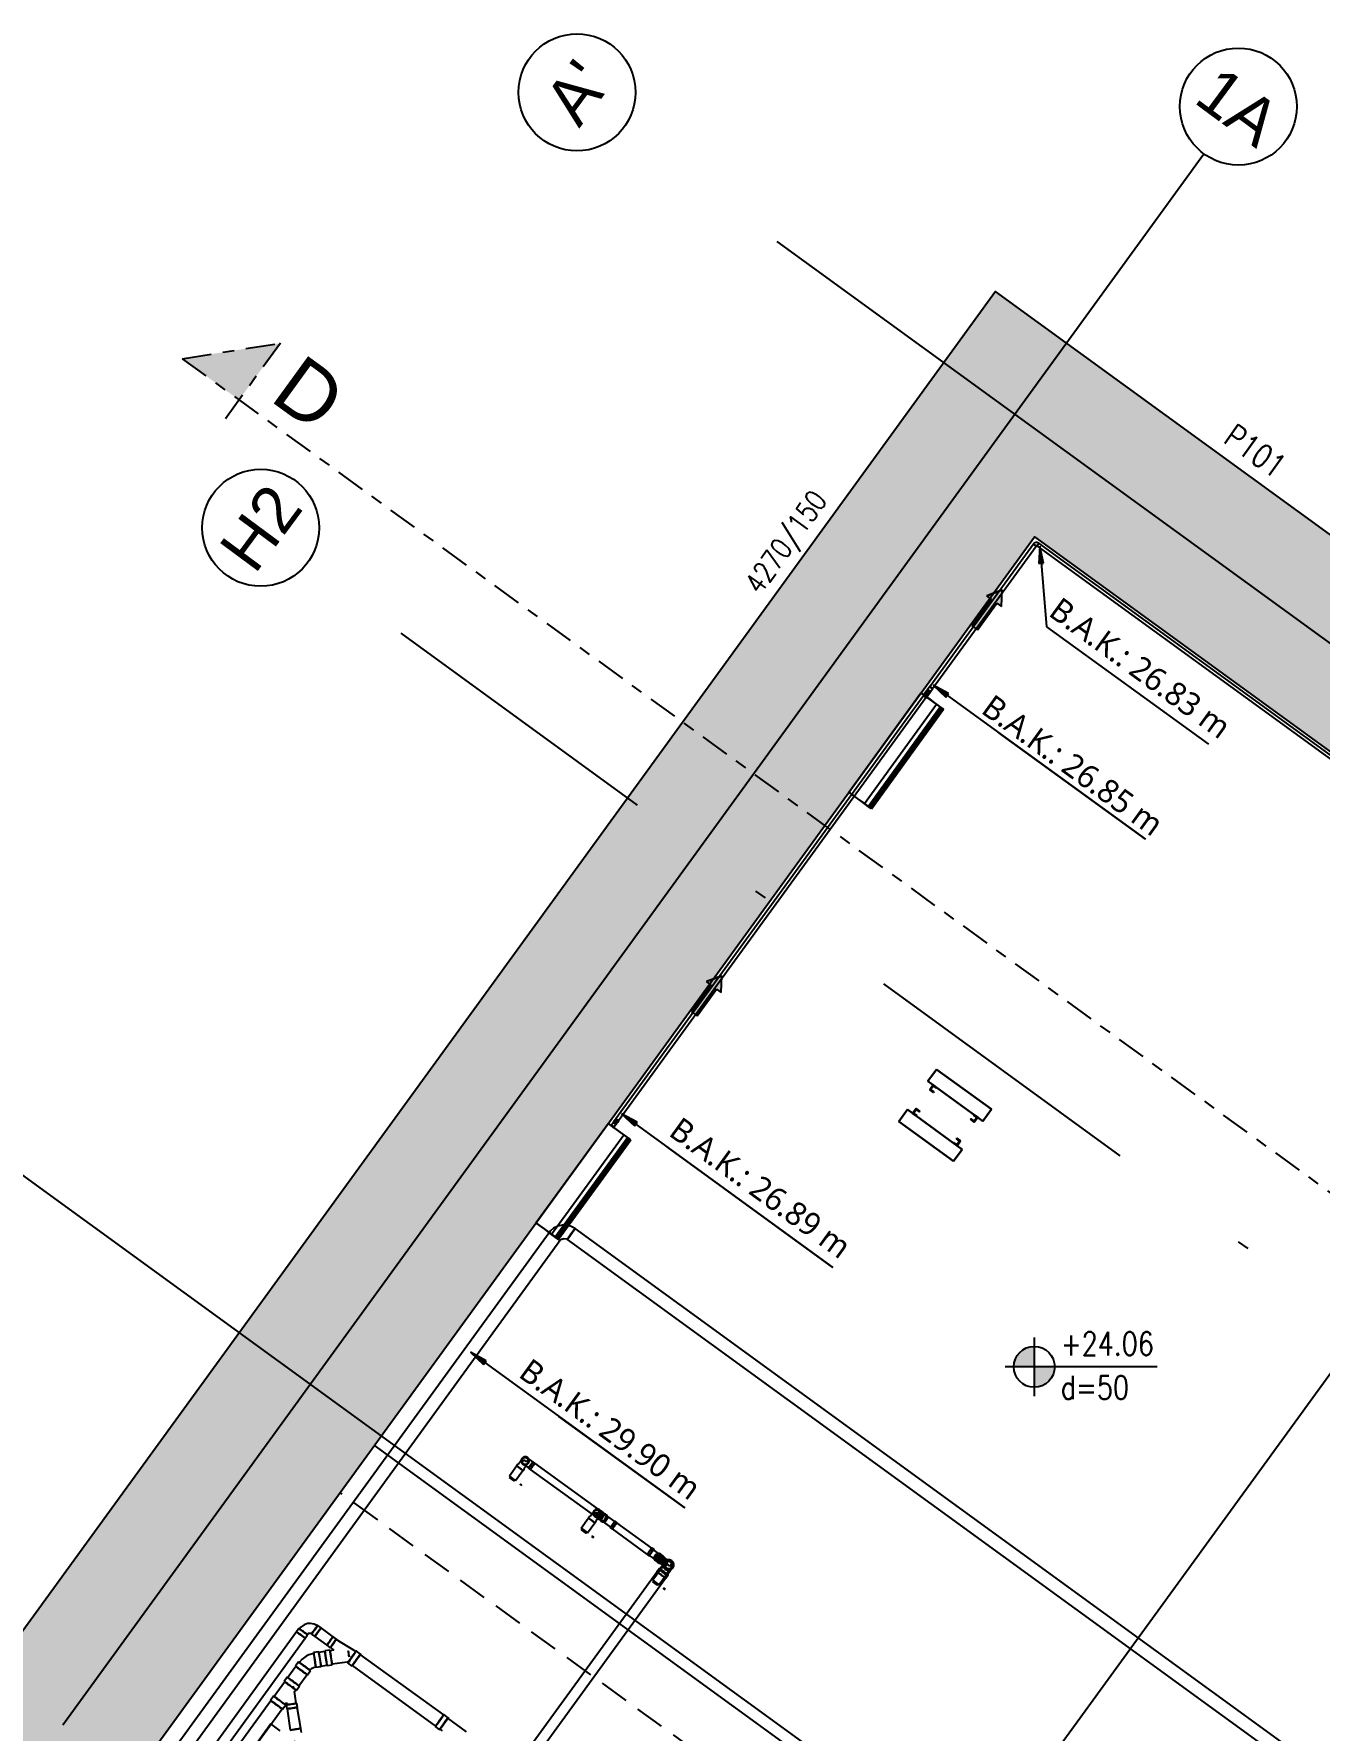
# Model space of a CAD drawing. Header units: millimetres. Extents: x 400392 to 401374, y 4543900 to 4544115.
# Drawn here: x 400707.63 to 400718.61, y 4544061.16 to 4544075.66 of the extents above; entities that cross this region are included whole.
import ezdxf
from ezdxf.enums import TextEntityAlignment as Align

# ---------------------------------------------------------------- set-up
doc = ezdxf.new("R2010")
doc.units = ezdxf.units.MM
for name, pattern in [('AKS', [3, 2.5, -0.25, 0, -0.25]), ('CENTER', [2, 1.25, -0.25, 0.25, -0.25]), ('CIZGI', [0.4, 0.25, -0.15]), ('CONTINU', [0]), ('DASHDOT2', [0.5, 0.25, -0.125, 0, -0.125]), ('HIDDEN', [0.375, 0.25, -0.125])]:
    doc.linetypes.add(name, pattern=pattern)
doc.layers.add('A-DETL-GENF', color=92, linetype='Continuous', lineweight=9)
for name, color, linetype in [('aks prota', 2, 'AKS'), ('caks prota', 4, 'Continuous'), ('kesit tarama prota', 252, 'Continuous'), ('kiriş prota', 6, 'Continuous'), ('kolon tarama prota', 252, 'Continuous'), ('lperde prota', 4, 'Continuous'), ('perde prota', 1, 'Continuous'), ('PRT-AL-TUNEL_EKSENI', 14, 'DASHDOT2'), ('PRT-MI-a_fit_drainage', 10, 'Continuous'), ('skesit prota', 7, 'Continuous'), ('st-s_level (kot)', 6, 'Continuous'), ('st-s_levelmark (kot işareti)', 4, 'Continuous'), ('taks prota', 7, 'Continuous'), ('tkesit prota', 7, 'Continuous'), ('tperde prota', 6, 'Continuous')]:
    doc.layers.add(name, color=color, linetype=linetype)
doc.styles.add('Arial', font='Arial.ttf')
doc.styles.add('OLCU', font='romanstw.shx')
doc.styles.add('Segoe UI Light_1', font='', dxfattribs={"height": 200})
doc.styles.add('TAKS', font='Arial Unicode.ttf')
doc.styles.add('tkolon', font='romanstw.shx')
doc.styles.get('Segoe UI Light_1').set_extended_font_data('Segoe UI Light')

# ---------------------------------------------------------------- blocks, each defined once
blk = doc.blocks.new('+24.06 mekanik')
at = {"layer": 'kolon tarama prota'}
for points in [[(2867, 178308), (2950, 178182), (2980, 178208)], [(2828, 177815), (2906, 177698), (2858, 177698), (2858, 177415), (2798, 177415), (2798, 177698), (2750, 177698)], [(2828, 176810), (2978, 176790), (2978, 176829)], [(2828, 173737), (2906, 173620), (2858, 173620), (2858, 173337), (2798, 173337), (2798, 173620), (2750, 173620)], [(2828, 172280), (2978, 172261), (2978, 172300)], [(2981, 169872), (3131, 169852), (3131, 169891)]]:
    blk.add_hatch(color=253, dxfattribs=at).paths.add_polyline_path(points, flags=0)
at = {"layer": 'kolon tarama prota', "color": 253}
for p, q in [((2814, 178289), (2814, 176783)), ((2841, 176783), (2841, 178289)), ((2843, 178289), (2844, 178292)), ((2844, 178292), (2847, 178293)), ((9648, 178322), (2847, 178322)), ((2847, 178295), (9648, 178295)), ((2867, 178308), (2950, 178182)), ((2980, 178208), (2867, 178308)), ((2867, 178308), (3319, 177784)), ((2950, 178182), (2980, 178208)), ((2828, 177815), (2750, 177698)), ((2750, 177698), (2828, 177815)), ((2906, 177698), (2828, 177815)), ((2906, 177698), (2828, 177815)), ((3319, 177784), (5029, 177784)), ((2750, 177698), (2798, 177698)), ((2798, 177698), (2750, 177698)), ((2798, 177698), (2798, 177415)), ((2798, 177698), (2798, 177415)), ((2858, 177415), (2858, 177698)), ((2858, 177698), (2906, 177698)), ((2858, 177698), (2858, 177415)), ((2858, 177698), (2906, 177698)), ((2798, 177415), (2858, 177415)), ((2798, 177415), (2858, 177415)), ((2812, 176783), (2812, 176688)), ((2978, 176829), (2828, 176810)), ((2828, 176810), (2978, 176790)), ((2828, 176810), (5071, 176810)), ((2843, 176688), (2843, 176783)), ((2978, 176790), (2978, 176829)), ((5071, 176810), (3524, 176810)), ((2872, 176695), (2783, 176695)), ((2783, 176695), (2783, 176695)), ((2783, 176695), (2876, 176695)), ((2783, 175645), (2783, 176695)), ((2783, 175645), (2783, 176695)), ((2808, 176700), (2808, 176695)), ((2848, 176700), (2808, 176700)), ((2808, 176700), (2848, 176700)), ((2848, 176695), (2808, 176695)), ((2808, 176695), (2848, 176695)), ((2814, 176717), (2814, 176700)), ((2828, 176717), (2814, 176717)), ((2814, 176717), (2828, 176717)), ((2828, 176700), (2814, 176700)), ((2814, 176700), (2828, 176700)), ((2814, 176688), (2814, 172217)), ((2819, 176700), (2819, 176695)), ((2819, 176700), (2819, 176695)), ((2839, 176700), (2819, 176700)), ((2819, 176700), (2839, 176700)), ((2839, 176700), (2819, 176700)), ((2819, 176700), (2839, 176700)), ((2839, 176695), (2819, 176695)), ((2819, 176695), (2839, 176695)), ((2839, 176695), (2819, 176695)), ((2819, 176695), (2839, 176695)), ((2841, 176717), (2828, 176717)), ((2828, 176717), (2841, 176717)), ((2828, 176717), (2828, 176717)), ((2828, 176717), (2828, 176717)), ((2841, 176700), (2828, 176700)), ((2828, 176700), (2841, 176700)), ((2839, 176695), (2839, 176700)), ((2839, 176695), (2839, 176700)), ((2841, 176700), (2841, 176717)), ((2841, 172217), (2841, 176688)), ((2848, 176695), (2848, 176700)), ((2948, 176695), (2872, 176695)), ((2876, 176695), (2927, 176695)), ((2927, 176695), (3003, 176695)), ((2988, 176695), (2948, 176695)), ((2948, 175645), (2948, 176695)), ((2996, 176695), (2988, 176695)), ((2988, 175645), (2988, 176695)), ((3021, 176695), (2996, 176695)), ((2996, 175645), (2996, 176695)), ((3003, 176695), (3021, 176695)), ((3003, 175645), (3003, 176695)), ((3021, 176695), (3021, 175645)), ((3022, 175645), (3022, 176695)), ((2808, 176170), (2808, 176170)), ((2876, 175645), (2783, 175645)), ((2783, 175645), (2783, 175645)), ((2783, 175645), (2872, 175645)), ((2872, 175645), (2948, 175645)), ((2927, 175645), (2876, 175645)), ((3003, 175645), (2927, 175645)), ((2948, 175645), (2988, 175645)), ((2988, 175645), (2996, 175645)), ((2996, 175645), (3021, 175645)), ((3021, 175645), (3003, 175645)), ((5363, 174170), (4783, 174170)), ((4783, 174170), (4783, 174045)), ((4783, 174045), (4783, 174170)), ((4783, 174170), (5363, 174170)), ((4783, 174170), (4783, 174170)), ((5363, 174045), (5363, 174170)), ((5363, 174170), (5363, 174045)), ((5363, 174170), (5363, 174170)), ((4783, 174045), (5363, 174045)), ((5363, 174045), (4783, 174045)), ((4783, 174045), (4783, 174045)), ((4878, 174045), (4838, 174045)), ((4838, 174045), (4838, 173995)), ((4838, 173995), (4838, 174045)), ((4838, 174045), (4878, 174045)), ((4838, 174045), (4838, 174045)), ((4843, 174000), (4843, 174040)), ((4843, 174040), (4878, 174040)), ((4878, 174040), (4843, 174040)), ((4843, 174040), (4843, 174000)), ((4843, 174040), (4843, 174040)), ((4878, 174000), (4843, 174000)), ((4843, 174000), (4878, 174000)), ((4843, 174000), (4843, 174000)), ((4878, 174040), (4878, 174045)), ((4878, 174045), (4878, 174040)), ((4878, 174045), (4878, 174045)), ((4878, 174040), (4878, 174040)), ((4878, 173995), (4878, 174000)), ((4878, 174000), (4878, 173995)), ((4878, 174000), (4878, 174000)), ((5308, 174045), (5268, 174045)), ((5268, 174045), (5268, 174040)), ((5268, 174040), (5268, 174045)), ((5268, 174045), (5308, 174045)), ((5268, 174045), (5268, 174045)), ((5268, 174040), (5303, 174040)), ((5303, 174040), (5268, 174040)), ((5268, 174040), (5268, 174040)), ((5303, 174000), (5268, 174000)), ((5268, 174000), (5268, 173995)), ((5268, 173995), (5268, 174000)), ((5268, 174000), (5303, 174000)), ((5268, 174000), (5268, 174000)), ((5303, 174040), (5303, 174000)), ((5303, 174000), (5303, 174040)), ((5303, 174040), (5303, 174040)), ((5303, 174000), (5303, 174000)), ((5308, 173995), (5308, 174045)), ((5308, 174045), (5308, 173995)), ((5308, 174045), (5308, 174045)), ((5363, 174045), (5363, 174045)), ((4838, 173995), (4878, 173995)), ((4878, 173995), (4838, 173995)), ((4838, 173995), (4838, 173995)), ((4878, 173995), (4878, 173995)), ((5268, 173995), (5308, 173995)), ((5308, 173995), (5268, 173995)), ((5268, 173995), (5268, 173995)), ((5308, 173995), (5308, 173995)), ((2828, 173737), (2750, 173620)), ((2750, 173620), (2828, 173737)), ((2906, 173620), (2828, 173737)), ((2906, 173620), (2828, 173737)), ((5363, 173745), (4783, 173745)), ((4783, 173745), (4783, 173620)), ((4783, 173620), (4783, 173745)), ((4783, 173745), (5363, 173745)), ((4783, 173745), (4783, 173745)), ((4838, 173795), (4838, 173745)), ((4878, 173795), (4838, 173795)), ((4838, 173795), (4878, 173795)), ((4838, 173745), (4838, 173795)), ((4838, 173795), (4838, 173795)), ((4838, 173745), (4878, 173745)), ((4878, 173745), (4838, 173745)), ((4838, 173745), (4838, 173745)), ((4843, 173750), (4843, 173790)), ((4843, 173790), (4878, 173790)), ((4878, 173790), (4843, 173790)), ((4843, 173790), (4843, 173750)), ((4843, 173790), (4843, 173790)), ((4878, 173750), (4843, 173750)), ((4843, 173750), (4878, 173750)), ((4843, 173750), (4843, 173750)), ((4878, 173790), (4878, 173795)), ((4878, 173795), (4878, 173790)), ((4878, 173795), (4878, 173795)), ((4878, 173790), (4878, 173790)), ((4878, 173745), (4878, 173750)), ((4878, 173750), (4878, 173745)), ((4878, 173750), (4878, 173750)), ((4878, 173745), (4878, 173745)), ((5308, 173795), (5268, 173795)), ((5268, 173795), (5268, 173790)), ((5268, 173790), (5268, 173795)), ((5268, 173795), (5308, 173795)), ((5268, 173795), (5268, 173795)), ((5268, 173790), (5303, 173790)), ((5303, 173790), (5268, 173790)), ((5268, 173790), (5268, 173790)), ((5303, 173750), (5268, 173750)), ((5268, 173750), (5268, 173745)), ((5268, 173745), (5268, 173750)), ((5268, 173750), (5303, 173750)), ((5268, 173750), (5268, 173750)), ((5268, 173745), (5308, 173745)), ((5308, 173745), (5268, 173745)), ((5268, 173745), (5268, 173745)), ((5303, 173790), (5303, 173750)), ((5303, 173750), (5303, 173790)), ((5303, 173790), (5303, 173790)), ((5303, 173750), (5303, 173750)), ((5308, 173745), (5308, 173795)), ((5308, 173795), (5308, 173745)), ((5308, 173795), (5308, 173795)), ((5308, 173745), (5308, 173745)), ((5363, 173620), (5363, 173745)), ((5363, 173745), (5363, 173620)), ((5363, 173745), (5363, 173745)), ((2750, 173620), (2798, 173620)), ((2798, 173620), (2750, 173620)), ((2798, 173620), (2798, 173337)), ((2798, 173620), (2798, 173337)), ((2858, 173337), (2858, 173620)), ((2858, 173620), (2906, 173620)), ((2858, 173620), (2858, 173337)), ((2858, 173620), (2906, 173620)), ((4783, 173620), (5363, 173620)), ((5363, 173620), (4783, 173620)), ((4783, 173620), (4783, 173620)), ((5363, 173620), (5363, 173620)), ((2798, 173337), (2858, 173337)), ((2798, 173337), (2858, 173337)), ((2978, 172300), (2828, 172280)), ((2828, 172280), (2978, 172261)), ((2828, 172280), (5061, 172280)), ((2978, 172261), (2978, 172300)), ((5061, 172280), (3314, 172280)), ((2872, 172145), (2783, 172145)), ((2783, 172145), (2783, 172145)), ((2783, 172145), (2876, 172145)), ((2783, 171095), (2783, 172145)), ((2783, 171095), (2783, 172145)), ((2808, 172150), (2808, 172145)), ((2848, 172150), (2808, 172150)), ((2808, 172150), (2848, 172150)), ((2848, 172145), (2808, 172145)), ((2808, 172145), (2848, 172145)), ((2814, 172179), (2814, 172150)), ((2819, 172150), (2819, 172145)), ((2819, 172150), (2819, 172145)), ((2839, 172150), (2819, 172150)), ((2819, 172150), (2839, 172150)), ((2839, 172150), (2819, 172150)), ((2819, 172150), (2839, 172150)), ((2839, 172145), (2819, 172145)), ((2819, 172145), (2839, 172145)), ((2839, 172145), (2819, 172145)), ((2819, 172145), (2839, 172145)), ((2839, 172145), (2839, 172150)), ((2839, 172145), (2839, 172150)), ((2841, 172150), (2841, 172179)), ((2848, 172145), (2848, 172150)), ((2948, 172145), (2872, 172145)), ((2876, 172145), (2927, 172145)), ((2927, 172145), (3003, 172145)), ((2988, 172145), (2948, 172145)), ((2948, 171095), (2948, 172145)), ((2996, 172145), (2988, 172145)), ((2988, 171095), (2988, 172145)), ((3021, 172145), (2996, 172145)), ((2996, 171095), (2996, 172145)), ((3003, 172145), (3021, 172145)), ((3003, 171095), (3003, 172145)), ((3021, 172145), (3021, 171095)), ((3022, 171095), (3022, 172145)), ((2808, 171620), (2808, 171620)), ((20431, 171252), (3083, 171252)), ((3083, 171252), (3083, 171137)), ((3083, 171137), (3083, 171252)), ((3083, 171137), (20431, 171137)), ((2876, 171095), (2783, 171095)), ((2783, 171095), (2783, 171095)), ((2783, 171095), (2872, 171095)), ((2872, 171095), (2948, 171095)), ((2927, 171095), (2876, 171095)), ((2924, 171093), (2925, 165604)), ((2924, 171093), (2981, 171093)), ((2981, 171093), (2924, 171093)), ((2924, 171093), (3038, 171093)), ((3038, 171093), (2924, 171093)), ((3003, 171095), (2927, 171095)), ((2948, 171095), (2988, 171095)), ((2981, 171093), (3038, 171093)), ((3038, 171093), (2981, 171093)), ((2988, 171095), (2996, 171095)), ((2996, 171095), (3021, 171095)), ((3021, 171095), (3003, 171095)), ((3040, 165604), (3038, 171093)), ((3131, 169891), (2981, 169872)), ((2981, 169872), (3131, 169852)), ((2981, 169872), (5244, 169872)), ((3131, 169852), (3131, 169891)), ((5244, 169872), (3914, 169872)), ((3983, 169429), (3964, 169429)), ((3964, 169361), (3983, 169361)), ((4688, 169428), (3983, 169428)), ((3983, 169362), (4688, 169362)), ((4707, 169429), (4688, 169429)), ((4688, 169361), (4707, 169361)), ((4702, 169429), (4689, 169429)), ((4689, 169361), (4702, 169361)), ((4727, 169428), (4702, 169428)), ((4702, 169362), (4727, 169362)), ((4830, 169425), (4707, 169425)), ((4707, 169365), (4830, 169365)), ((4740, 169429), (4727, 169429)), ((4727, 169361), (4740, 169361)), ((4805, 169425), (4740, 169425)), ((4740, 169365), (4805, 169365)), ((4849, 169429), (4830, 169429)), ((4830, 169361), (4849, 169361)), ((5219, 169428), (4849, 169428)), ((4849, 169362), (5219, 169362)), ((5238, 169429), (5219, 169429)), ((5219, 169361), (5238, 169361)), ((5316, 169429), (5303, 169429)), ((5303, 169361), (5316, 169361)), ((5329, 169428), (5316, 169428)), ((5316, 169362), (5329, 169362)), ((5343, 169429), (5329, 169429)), ((5329, 169361), (5343, 169361)), ((5398, 169425), (5343, 169425)), ((5343, 169365), (5398, 169365)), ((5401, 169382), (5401, 169408)), ((3870, 169336), (3870, 169317)), ((3872, 169317), (3872, 169210)), ((3905, 169317), (3872, 169317)), ((3872, 169317), (3905, 169317)), ((3905, 169336), (3905, 169336)), ((3905, 169336), (3905, 169336)), ((3905, 169336), (3905, 169336)), ((3905, 169336), (3905, 169336)), ((3938, 169317), (3905, 169317)), ((3905, 169317), (3938, 169317)), ((3905, 169317), (3905, 169317)), ((3905, 169317), (3905, 169317)), ((3938, 169210), (3938, 169317)), ((3939, 169317), (3939, 169336)), ((4630, 169336), (4630, 169317)), ((4632, 169317), (4632, 169210)), ((4665, 169317), (4632, 169317)), ((4632, 169317), (4665, 169317)), ((4665, 169336), (4665, 169336)), ((4665, 169336), (4665, 169336)), ((4665, 169336), (4665, 169336)), ((4665, 169336), (4665, 169336)), ((4698, 169317), (4665, 169317)), ((4665, 169317), (4698, 169317)), ((4665, 169317), (4665, 169317)), ((4665, 169317), (4665, 169317)), ((4698, 169210), (4698, 169317)), ((4699, 169317), (4699, 169336)), ((5374, 169325), (5374, 169290)), ((5375, 169290), (5375, 167489)), ((5385, 169336), (5385, 169317)), ((5387, 169317), (5387, 169210)), ((5420, 169317), (5387, 169317)), ((5387, 169317), (5420, 169317)), ((5420, 169336), (5420, 169336)), ((5420, 169336), (5420, 169336)), ((5420, 169336), (5420, 169336)), ((5420, 169336), (5420, 169336)), ((5453, 169317), (5420, 169317)), ((5420, 169317), (5453, 169317)), ((5420, 169317), (5420, 169317)), ((5420, 169317), (5420, 169317)), ((5453, 169210), (5453, 169317)), ((5454, 169317), (5454, 169336)), ((5465, 167489), (5465, 169290)), ((5466, 169290), (5466, 169325)), ((3905, 169210), (3872, 169210)), ((3872, 169210), (3905, 169210)), ((3880, 169210), (3880, 169201)), ((3880, 169210), (3930, 169210)), ((3930, 169210), (3880, 169210)), ((3880, 169201), (3930, 169201)), ((3930, 169201), (3880, 169201)), ((3938, 169210), (3905, 169210)), ((3905, 169210), (3938, 169210)), ((3930, 169201), (3930, 169210)), ((3987, 169210), (3987, 169207)), ((3987, 169210), (4002, 169210)), ((4002, 169210), (3987, 169210)), ((3987, 169207), (4002, 169207)), ((4002, 169207), (3987, 169207)), ((4002, 169207), (4002, 169210)), ((4665, 169210), (4632, 169210)), ((4632, 169210), (4665, 169210)), ((4640, 169210), (4640, 169201)), ((4640, 169210), (4690, 169210)), ((4690, 169210), (4640, 169210)), ((4640, 169201), (4690, 169201)), ((4690, 169201), (4640, 169201)), ((4698, 169210), (4665, 169210)), ((4665, 169210), (4698, 169210)), ((4690, 169201), (4690, 169210)), ((4747, 169210), (4747, 169207)), ((4747, 169210), (4762, 169210)), ((4762, 169210), (4747, 169210)), ((4747, 169207), (4762, 169207)), ((4762, 169207), (4747, 169207)), ((4762, 169207), (4762, 169210)), ((5420, 169210), (5387, 169210)), ((5387, 169210), (5420, 169210)), ((5395, 169210), (5395, 169201)), ((5395, 169210), (5445, 169210)), ((5445, 169210), (5395, 169210)), ((5395, 169201), (5445, 169201)), ((5445, 169201), (5395, 169201)), ((5453, 169210), (5420, 169210)), ((5420, 169210), (5453, 169210)), ((5445, 169201), (5445, 169210)), ((5502, 169210), (5502, 169207)), ((5502, 169210), (5517, 169210)), ((5517, 169210), (5502, 169210)), ((5502, 169207), (5517, 169207)), ((5517, 169207), (5502, 169207)), ((5517, 169207), (5517, 169210)), ((3332, 167214), (3297, 167214)), ((3460, 167214), (3332, 167214)), ((3495, 167214), (3460, 167214)), ((3692, 167226), (3495, 167210)), ((3737, 167232), (3692, 167232)), ((4618, 167228), (3737, 167228)), ((4663, 167232), (4618, 167232)), ((4860, 167226), (4663, 167226)), ((3182, 167099), (3182, 167064)), ((3183, 167064), (3185, 165572)), ((3275, 165573), (3273, 167064)), ((3274, 167064), (3274, 167099)), ((3297, 167123), (3332, 167123)), ((3332, 167124), (3460, 167124)), ((3477, 167071), (3440, 167034)), ((3460, 167123), (3495, 167123)), ((3505, 167105), (3473, 167074)), ((3495, 167128), (3533, 167125)), ((3533, 167125), (3509, 167101)), ((3590, 167020), (3683, 167112)), ((3683, 167112), (3692, 167112)), ((3692, 167135), (3692, 167135)), ((3692, 167122), (3699, 167128)), ((3692, 167105), (3737, 167105)), ((3737, 167110), (4618, 167110)), ((4618, 167105), (4663, 167105)), ((4663, 167112), (4688, 167112)), ((3437, 167037), (3405, 167006)), ((3495, 166916), (3527, 166947)), ((3523, 166950), (3560, 166987)), ((3563, 166984), (3595, 167015)), ((3347, 166866), (3347, 166821)), ((3352, 166821), (3352, 166703)), ((3470, 166703), (3470, 166821)), ((3475, 166821), (3475, 166866)), ((3347, 166703), (3347, 166659)), ((3354, 166659), (3354, 166504)), ((3431, 166659), (3431, 166658)), ((3449, 166659), (3440, 166668)), ((3468, 166640), (3468, 166659)), ((3540, 166568), (3468, 166640)), ((3475, 166659), (3475, 166703)), ((3347, 166504), (3347, 166459)), ((3352, 166459), (3352, 165842)), ((3468, 166504), (3468, 166524)), ((3468, 166524), (3482, 166510)), ((3470, 165842), (3470, 166459)), ((3475, 166459), (3475, 166504)), ((3478, 166507), (3503, 166482)), ((3504, 166483), (3535, 166514)), ((3535, 166514), (3504, 166483)), ((3504, 166483), (3633, 166353)), ((3535, 166514), (3567, 166546)), ((3567, 166546), (3535, 166514)), ((3568, 166547), (3543, 166571)), ((3697, 166417), (3567, 166546)), ((3697, 166417), (3633, 166352)), ((3633, 166352), (3697, 166417)), ((3633, 166353), (3665, 166385)), ((3665, 166385), (3633, 166353)), ((3665, 166385), (3697, 166417)), ((3697, 166417), (3665, 166385)), ((3722, 166392), (3697, 166417))]:
    blk.add_line(p, q, dxfattribs=at)
at = {"layer": 'kolon tarama prota', "color": 253, "flags": 128}
for points in [[(2822, 178314), (2814, 178298), (2812, 178289)], [(2847, 178324), (2829, 178319), (2822, 178314)], [(2812, 176736), (2817, 176747), (2828, 176751)], [(2812, 176717), (2812, 176729), (2812, 176736), (2812, 176736)], [(2828, 176721), (2817, 176725), (2812, 176736)], [(2828, 176751), (2838, 176746), (2843, 176736)], [(2843, 176736), (2838, 176725), (2828, 176721)], [(2843, 176736), (2843, 176731), (2843, 176720), (2843, 176717)], [(2812, 172217), (2812, 172205), (2812, 172199), (2812, 172198)], [(2812, 172198), (2817, 172209), (2828, 172214)], [(2812, 172179), (2812, 172192), (2812, 172198), (2812, 172198)], [(2828, 172183), (2817, 172188), (2812, 172198)], [(2828, 172214), (2838, 172209), (2843, 172198)], [(2843, 172198), (2838, 172187), (2828, 172183)], [(2843, 172198), (2843, 172203), (2843, 172214), (2843, 172217)], [(2843, 172198), (2843, 172194), (2843, 172182), (2843, 172179)], [(3083, 171252), (3044, 171247), (3008, 171233), (2976, 171211), (2951, 171181), (2933, 171147), (2925, 171109), (2924, 171093)], [(3038, 171093), (3043, 171113), (3056, 171128), (3075, 171137), (3083, 171137)], [(3875, 169395), (3879, 169411), (3892, 169422), (3905, 169425)], [(3875, 169395), (3875, 169390), (3875, 169377), (3875, 169357), (3875, 169336)], [(3905, 169365), (3889, 169369), (3878, 169382), (3875, 169395)], [(3905, 169425), (3909, 169425), (3923, 169425), (3943, 169425), (3964, 169425)], [(3905, 169425), (3921, 169420), (3932, 169408), (3935, 169395)], [(3935, 169395), (3930, 169379), (3918, 169368), (3905, 169365)], [(3964, 169365), (3940, 169365), (3921, 169365), (3909, 169365), (3905, 169365)], [(3935, 169336), (3935, 169359), (3935, 169379), (3935, 169391), (3935, 169395)], [(4635, 169395), (4639, 169411), (4652, 169422), (4665, 169425)], [(4635, 169395), (4635, 169390), (4635, 169377), (4635, 169357), (4635, 169336)], [(4665, 169365), (4649, 169369), (4638, 169382), (4635, 169395)], [(4665, 169425), (4669, 169425), (4683, 169425), (4689, 169425)], [(4665, 169425), (4681, 169420), (4692, 169408), (4695, 169395)], [(4695, 169395), (4690, 169379), (4678, 169368), (4665, 169365)], [(4689, 169365), (4673, 169365), (4665, 169365), (4665, 169365)], [(4695, 169336), (4695, 169359), (4695, 169379), (4695, 169391), (4695, 169395)], [(5303, 169425), (5279, 169425), (5250, 169425), (5238, 169425)], [(5238, 169365), (5267, 169365), (5293, 169365), (5303, 169365)], [(5379, 169395), (5383, 169414), (5396, 169429), (5415, 169436), (5420, 169436)], [(5379, 169325), (5379, 169350), (5379, 169372), (5379, 169388), (5379, 169395), (5379, 169395)], [(5420, 169354), (5401, 169359), (5386, 169372), (5379, 169390), (5379, 169395)], [(5390, 169395), (5390, 169390), (5390, 169377), (5390, 169357), (5390, 169336)], [(5420, 169436), (5439, 169431), (5453, 169418), (5460, 169400), (5461, 169395)], [(5461, 169395), (5456, 169376), (5443, 169361), (5425, 169354), (5420, 169354)], [(5450, 169336), (5450, 169359), (5450, 169379), (5450, 169391), (5450, 169395)], [(5461, 169395), (5461, 169390), (5461, 169377), (5461, 169356), (5461, 169331), (5461, 169325)], [(3297, 167210), (3265, 167205), (3236, 167191), (3218, 167176)], [(3218, 167176), (3199, 167150), (3189, 167119), (3187, 167099)], [(3269, 167099), (3273, 167115), (3277, 167119)], [(3277, 167119), (3291, 167127), (3297, 167128)], [(3371, 166944), (3358, 166904), (3354, 166866)], [(3410, 167001), (3383, 166968), (3371, 166944)], [(3468, 166866), (3473, 166892), (3475, 166897)], [(3475, 166897), (3490, 166920), (3491, 166920)]]:
    blk.add_lwpolyline(points, dxfattribs=at)
at = {"layer": 'kolon tarama prota', "color": 253}
for centre, radius, start, end in [((2828, 176736), 15.5, 90, 270), ((2828, 176736), 15.2, 90, 270), ((2828, 176736), 13.3, 0, 180), ((2828, 176736), 13.3, 180, 0), ((2828, 176729), 6.67, 90, 270), ((2828, 176736), 15.5, 270, 90), ((2828, 176736), 15.2, 270, 90), ((2828, 176742), 6.67, 270, 90), ((2828, 172198), 15.2, 90, 270), ((2828, 172198), 15.2, 90, 270), ((2828, 172198), 13.3, 0, 180), ((2828, 172198), 13.3, 180, 0), ((2828, 172192), 6.67, 90, 270), ((2828, 172198), 15.2, 270, 90), ((2828, 172198), 15.2, 270, 90), ((2828, 172205), 6.67, 270, 90), ((3905, 169395), 34.3, 90, 270), ((3905, 169395), 34.3, 90, 270), ((3905, 169395), 34.3, 0, 180), ((3905, 169395), 34.3, 0, 180), ((3905, 169395), 34.3, 180, 0), ((3905, 169395), 34.3, 180, 0), ((3905, 169395), 33, 0, 180), ((3905, 169395), 33, 180, 0), ((3905, 169395), 30.2, 90, 270), ((3905, 169395), 30.2, 0, 180), ((3905, 169395), 30.2, 180, 0), ((3905, 169378), 16.5, 90, 270), ((3905, 169395), 34.3, 270, 90), ((3905, 169395), 34.3, 270, 90), ((3905, 169411), 16.5, 270, 90), ((3905, 169395), 30.2, 270, 90), ((4665, 169395), 34.3, 90, 270), ((4665, 169395), 34.3, 90, 270), ((4665, 169395), 34.3, 0, 180), ((4665, 169395), 34.3, 0, 180), ((4665, 169395), 34.3, 180, 0), ((4665, 169395), 34.3, 180, 0), ((4665, 169395), 33, 0, 180), ((4665, 169395), 33, 180, 0), ((4665, 169395), 30.2, 90, 270), ((4665, 169395), 30.2, 0, 180), ((4665, 169395), 30.2, 180, 0), ((4665, 169378), 16.5, 90, 270), ((4665, 169395), 34.3, 270, 90), ((4665, 169395), 34.3, 270, 90), ((4665, 169411), 16.5, 270, 90), ((4665, 169395), 30.2, 270, 90), ((5420, 169395), 45.8, 0, 180), ((5420, 169395), 45.8, 0, 180), ((5420, 169395), 45.8, 90, 270), ((5420, 169395), 45.8, 90, 270), ((5420, 169395), 45.8, 180, 0), ((5420, 169395), 45.8, 180, 0), ((5420, 169395), 45, 0, 180), ((5420, 169395), 45, 180, 0), ((5420, 169395), 41, 90, 270), ((5420, 169395), 34.3, 0, 180), ((5420, 169395), 34.3, 0, 180), ((5420, 169395), 34.3, 90, 270), ((5420, 169395), 34.3, 90, 270), ((5420, 169395), 34.3, 180, 0), ((5420, 169395), 34.3, 180, 0), ((5420, 169395), 33, 0, 180), ((5420, 169395), 33, 180, 0), ((5420, 169395), 30.2, 90, 270), ((5420, 169372), 22.5, 90, 270), ((5420, 169378), 16.5, 90, 270), ((5420, 169395), 45.8, 270, 90), ((5420, 169395), 45.8, 270, 90), ((5420, 169417), 22.5, 270, 90), ((5420, 169395), 41, 270, 90), ((5420, 169395), 34.3, 270, 90), ((5420, 169395), 34.3, 270, 90), ((5420, 169411), 16.5, 270, 90), ((5420, 169395), 30.2, 270, 90)]:
    blk.add_arc(centre, radius, start, end, dxfattribs=at)
for centre, major_axis, ratio, start_param, end_param in [((2828, 178289), (15.2, 0), 0.00997, 6.273186, 9.414779), ((2828, 178289), (-15.2, 0), 0.00997, 6.273186, 9.414779), ((2828, 178289), (-13.3, 0), 0.01, 4.712389, 6.283185), ((2828, 178289), (13.3, 0), 0.01, 3.141593, 4.712389), ((2828, 178289), (13.3, 0), 0.01, 0, 1.570796), ((2828, 178289), (13.3, 0), 0.01, 4.712389, 6.283185), ((2847, 178308), (0, 15.2), 0.01, 0.009969, 3.151562), ((2847, 178308), (0, 13.3), 0.01, 0, 1.570796), ((2847, 178308), (0, 13.3), 0.01, 1.570796, 3.141593), ((2847, 178308), (0, 15.2), 0.01, 3.151562, 6.293155), ((2847, 178308), (0, 13.3), 0.01, 4.712389, 6.283185), ((2847, 178308), (0, 13.3), 0.01, 3.141593, 4.712389), ((2828, 176783), (-15.5, 0), 0.01, 4.712389, 7.853982), ((2828, 176783), (13.3, 0), 0.01, 1.570796, 3.141593), ((2828, 176783), (13.3, 0), 0.01, 3.141593, 4.712389), ((2828, 176783), (15.5, 0), 0.01, 4.712389, 7.853982), ((2828, 176783), (-13.3, 0), 0.01, 3.141593, 4.712389), ((2828, 176783), (-13.3, 0), 0.01, 1.570796, 3.141593), ((2828, 176688), (-15.5, 0), 0.01, 4.712389, 7.853982), ((2828, 176688), (-13.3, 0), 0.01, 4.712389, 6.283185), ((2828, 176688), (13.3, 0), 0.01, 3.141593, 4.712389), ((2828, 176688), (-15.5, 0), 0.01, 1.570796, 4.712389), ((2828, 176688), (-13.3, 0), 0.01, 3.141593, 4.712389), ((2828, 176688), (13.3, 0), 0.01, 4.712389, 6.283185), ((2828, 172217), (15.2, 0), 0.01, 1.570796, 4.712389), ((2828, 172179), (15.2, 0), 0.01, 1.570796, 4.712389), ((2828, 172217), (-13.3, 0), 0.01, 4.712389, 6.283185), ((2828, 172217), (13.3, 0), 0.01, 3.141593, 4.712389), ((2828, 172179), (13.3, 0), 0.01, 1.570796, 3.141593), ((2828, 172179), (13.3, 0), 0.01, 3.141593, 4.712389), ((2828, 172150), (13.3, 0), 0.01, 1.570796, 3.141593), ((2828, 172150), (-13.3, 0), 0.01, 0, 1.570796), ((2828, 172217), (-13.3, 0), 0.01, 3.141593, 4.712389), ((2828, 172217), (13.3, 0), 0.01, 4.712389, 6.283185), ((2828, 172217), (-15.2, 0), 0.01, 1.570796, 4.712389), ((2828, 172179), (13.3, 0), 0.01, 0, 1.570796), ((2828, 172179), (-15.2, 0), 0.01, 1.570796, 4.712389), ((2828, 172179), (13.3, 0), 0.01, 4.712389, 6.283185), ((2828, 172150), (13.3, 0), 0.01, 0, 1.570796), ((2828, 172150), (-13.3, 0), 0.01, 1.570796, 3.141593), ((3083, 171195), (0, 57.2), 0.000001, 5.497787, 10.995574), ((3083, 171195), (0, 57.2), 0.000001, 4.712389, 8.63938), ((3083, 171195), (0, 57.2), 0.000001, 4.712389, 5.497787), ((3083, 171195), (0, 57.2), 0.000001, 2.356194, 4.712389), ((3964, 169395), (0, 34.3), 0.01, 4.712389, 7.853982), ((3964, 169395), (0, 30.2), 0.01, 4.712389, 7.853982), ((3964, 169395), (0, 30.2), 0.01, 1.570796, 4.712389), ((3964, 169395), (0, 34.3), 0.01, 1.570796, 4.712389), ((3983, 169395), (0, 34.3), 0.01, 4.712389, 7.853982), ((3983, 169395), (0, 33), 0.01, 0, 1.570796), ((3983, 169395), (0, 33), 0.01, 1.570796, 3.141593), ((3983, 169395), (0, 34.3), 0.01, 1.570796, 4.712389), ((3983, 169395), (0, 33), 0.01, 4.712389, 6.283185), ((3983, 169395), (0, 33), 0.01, 3.141593, 4.712389), ((4689, 169395), (0, 34.3), 0.695903, 4.712389, 7.853982), ((4689, 169395), (0, 34.3), 0.695903, 1.570796, 4.712389), ((4689, 169395), (0, 30.2), 0.695903, 4.712389, 7.853982), ((4689, 169395), (0, 30.2), 0.695903, 1.570796, 4.712389), ((4702, 169395), (0, 34.3), 0.695903, 4.712389, 7.853982), ((4702, 169395), (0, 33), 0.695903, 0, 1.570796), ((4702, 169395), (0, 33), 0.695903, 1.570796, 3.141593), ((4702, 169395), (0, 34.3), 0.695903, 1.570796, 4.712389), ((4688, 169395), (0, 34.3), 0.01, 4.712389, 7.853982), ((4688, 169395), (0, 33), 0.01, 0, 1.570796), ((4688, 169395), (0, 34.3), 0.01, 1.570796, 4.712389), ((4688, 169395), (0, 33), 0.01, 1.570796, 3.141593), ((4688, 169395), (0, 33), 0.01, 4.712389, 6.283185), ((4688, 169395), (0, 33), 0.01, 3.141593, 4.712389), ((4727, 169395), (0, 34.3), 0.714142, 4.712389, 7.853982), ((4702, 169395), (0, 33), 0.695903, 4.712389, 6.283185), ((4702, 169395), (0, 33), 0.695903, 3.141593, 4.712389), ((4727, 169395), (0, 34.3), 0.714142, 1.570796, 4.712389), ((4727, 169395), (0, 33), 0.695903, 0, 1.570796), ((4727, 169395), (0, 33), 0.695903, 1.570796, 3.141593), ((4707, 169395), (0, 34.3), 0.01, 4.712389, 7.853982), ((4707, 169395), (0, 30.2), 0.01, 4.712389, 7.853982), ((4707, 169395), (0, 34.3), 0.01, 1.570796, 4.712389), ((4707, 169395), (0, 30.2), 0.01, 1.570796, 4.712389), ((4740, 169395), (0, 34.3), 0.714142, 4.712389, 7.853982), ((4740, 169395), (0, 34.3), 0.714142, 1.570796, 4.712389), ((4740, 169395), (0, 30.2), 0.714142, 4.712389, 7.853982), ((4740, 169395), (0, 30.2), 0.714142, 1.570796, 4.712389), ((4727, 169395), (0, 33), 0.695903, 4.712389, 6.283185), ((4727, 169395), (0, 33), 0.695903, 3.141593, 4.712389), ((4830, 169395), (0, 34.3), 0.01, 4.712389, 7.853982), ((4830, 169395), (0, 30.2), 0.01, 4.712389, 7.853982), ((4830, 169395), (0, 34.3), 0.01, 1.570796, 4.712389), ((4830, 169395), (0, 30.2), 0.01, 1.570796, 4.712389), ((4849, 169395), (0, 34.3), 0.01, 4.712389, 7.853982), ((4849, 169395), (0, 33), 0.01, 4.712389, 6.283185), ((4849, 169395), (0, 33), 0.01, 0, 1.570796), ((4849, 169395), (0, 33), 0.01, 3.141593, 4.712389), ((4849, 169395), (0, 33), 0.01, 1.570796, 3.141593), ((4849, 169395), (0, 34.3), 0.01, 1.570796, 4.712389), ((5219, 169395), (0, 34.3), 0.01, 4.712389, 7.853982), ((5219, 169395), (0, 33), 0.01, 0, 1.570796), ((5219, 169395), (0, 33), 0.01, 1.570796, 3.141593), ((5219, 169395), (0, 34.3), 0.01, 1.570796, 4.712389), ((5219, 169395), (0, 33), 0.01, 4.712389, 6.283185), ((5219, 169395), (0, 33), 0.01, 3.141593, 4.712389), ((5238, 169395), (0, 34.3), 0.01, 4.712389, 7.853982), ((5238, 169395), (0, 30.2), 0.01, 4.712389, 7.853982), ((5238, 169395), (0, 34.3), 0.01, 1.570796, 4.712389), ((5238, 169395), (0, 30.2), 0.01, 1.570796, 4.712389), ((5303, 169395), (0, 34.3), 0.707107, 4.712389, 7.853982), ((5303, 169395), (0, 34.3), 0.707107, 1.570796, 4.712389), ((5303, 169395), (0, 30.2), 0.707107, 4.712389, 7.853982), ((5303, 169395), (0, 30.2), 0.707107, 1.570796, 4.712389), ((5316, 169395), (0, 34.3), 0.707107, 4.712389, 7.853982), ((5316, 169395), (0, 34.3), 0.707107, 1.570796, 4.712389), ((5316, 169395), (0, 33), 0.707107, 0, 1.570796), ((5316, 169395), (0, 33), 0.707107, 1.570796, 3.141593), ((5329, 169395), (0, 34.3), 0.707107, 4.712389, 7.853982), ((5329, 169395), (0, 34.3), 0.707107, 1.570796, 4.712389), ((5329, 169395), (0, 33), 0.707107, 0, 1.570796), ((5329, 169395), (0, 33), 0.707107, 1.570796, 3.141593), ((5316, 169395), (0, 33), 0.707107, 4.712389, 6.283185), ((5316, 169395), (0, 33), 0.707107, 3.141593, 4.712389), ((5343, 169395), (0, 34.3), 0.707107, 4.712389, 7.853982), ((5343, 169395), (0, 34.3), 0.707107, 1.570796, 4.712389), ((5343, 169395), (0, 30.2), 0.707107, 4.712389, 7.853982), ((5343, 169395), (0, 30.2), 0.707107, 1.570796, 4.712389), ((5329, 169395), (0, 33), 0.707107, 4.712389, 6.283185), ((5329, 169395), (0, 33), 0.707107, 3.141593, 4.712389), ((5420, 169395), (0, 30.2), 0.707107, 1.117507, 1.570796), ((5420, 169395), (0, 30.2), 0.707107, 1.570796, 2.024085), ((5420, 169325), (45.8, 0), 0.01, 1.570796, 4.712389), ((5420, 169290), (45.8, 0), 0.01, 1.570796, 4.712389), ((5420, 169290), (45, 0), 0.01, 1.570796, 3.141593), ((5420, 169290), (45, 0), 0.01, 3.141593, 4.712389), ((5420, 169325), (-41, 0), 0.01, 4.712389, 7.853982), ((5420, 169325), (45.8, 0), 0.01, 4.712389, 7.853982), ((5420, 169325), (41, 0), 0.01, 4.712389, 7.853982), ((5420, 169290), (-45, 0), 0.01, 3.141593, 4.712389), ((5420, 169290), (45.8, 0), 0.01, 4.712389, 7.853982), ((5420, 169290), (-45, 0), 0.01, 1.570796, 3.141593), ((3297, 167169), (0, 45.8), 0.009802, 3.151642, 6.293235), ((3297, 167169), (0, 45.8), 0.009802, 0.010049, 3.151642), ((3297, 167169), (0, 41), 0.009802, 3.151642, 6.293235), ((3297, 167169), (0, 41), 0.009802, 0.010049, 3.151642), ((3332, 167169), (0, 45.8), 0.009802, 3.151642, 6.293235), ((3332, 167169), (0, 45), 0.009802, 0, 1.570796), ((3332, 167169), (0, 45), 0.009802, 4.712389, 6.283185), ((3332, 167169), (0, 45.8), 0.009802, 0.010049, 3.151642), ((3460, 167169), (0, 45.8), 0.01, 0.004142, 3.145735), ((3460, 167169), (0, 45), 0.009802, 0, 1.570796), ((3460, 167169), (0, 45.8), 0.01, 3.145735, 6.287327), ((3460, 167169), (0, 45), 0.009802, 4.712389, 6.283185), ((3495, 167169), (0, 45.8), 0.01, 0.004142, 3.145735), ((3495, 167169), (0, 45.8), 0.01, 3.145735, 6.287327), ((3658, 167169), (-40.4, 40.4), 0.009999, 0.975075, 1.912132), ((3658, 167169), (-40.4, 40.4), 0.009999, 4.362769, 5.299826), ((3692, 167169), (0, 63.8), 0.01, 0.004142, 3.145735), ((3692, 167169), (0, 63.8), 0.01, 3.145735, 6.287327), ((3737, 167169), (0, 63.8), 0.01, 0.004142, 3.145735), ((3737, 167169), (0, 59), 0.01, 0, 1.570796), ((3737, 167169), (0, 63.8), 0.01, 3.145735, 6.287327), ((3737, 167169), (0, 59), 0.01, 4.712389, 6.283185), ((4618, 167169), (0, 63.8), 0.01, 0.004107, 3.1457), ((4618, 167169), (0, 63.8), 0.01, 3.1457, 6.287292), ((4618, 167169), (0, 59), 0.01, 4.712389, 6.283185), ((4618, 167169), (0, 59), 0.01, 0, 1.570796), ((4663, 167169), (0, 63.8), 0.01, 0.004107, 3.1457), ((4663, 167169), (0, 57.1), 0.01, 0.004107, 3.1457), ((4663, 167169), (0, 63.8), 0.01, 3.1457, 6.287292), ((4663, 167169), (0, 57.1), 0.01, 3.1457, 6.287292), ((3228, 167099), (45.8, 0.1), 0.010033, 6.273367, 9.414959), ((3228, 167099), (45.8, 0.1), 0.010033, 3.131774, 6.273367), ((3228, 167064), (45.8, 0.1), 0.010033, 3.131774, 6.273367), ((3228, 167064), (45.8, 0.1), 0.010033, 6.273367, 9.414959), ((3228, 167064), (45, 0.1), 0.010031, 3.141593, 4.712389), ((3228, 167064), (45, 0.1), 0.010031, 1.570796, 3.141593), ((3228, 167099), (41, 0.1), 0.010033, 6.273367, 9.414959), ((3228, 167099), (41, 0.1), 0.010033, 3.131774, 6.273367), ((3228, 167064), (45, 0.1), 0.010031, 4.712389, 6.283185), ((3228, 167064), (45, 0.1), 0.010031, 0, 1.570796), ((3332, 167169), (0, 45), 0.009802, 1.570796, 3.141593), ((3332, 167169), (0, 45), 0.009802, 3.141593, 4.712389), ((3460, 167169), (0, 45), 0.009802, 1.570796, 3.141593), ((3460, 167169), (0, 45), 0.009802, 3.141593, 4.712389), ((3518, 167029), (-45.1, 45.1), 0.009999, 3.13745, 6.279043), ((3518, 167029), (-45.1, 45.1), 0.009999, 6.279043, 9.420636), ((3518, 167029), (-41.7, 41.7), 0.01, 0, 1.570796), ((3518, 167029), (-41.7, 41.7), 0.01, 4.712389, 6.283185), ((3550, 167060), (-45.1, 45.1), 0.009999, 6.279043, 9.420636), ((3550, 167060), (-45.1, 45.1), 0.009999, 3.13745, 6.279043), ((3550, 167060), (-40.4, 40.4), 0.009999, 3.13745, 6.279043), ((3550, 167060), (-40.4, 40.4), 0.009999, 6.279043, 9.420636), ((3658, 167169), (-40.4, 40.4), 0.009999, 2.565254, 3.13745), ((3658, 167169), (-40.4, 40.4), 0.009999, 3.13745, 3.709646), ((3737, 167169), (0, 59), 0.01, 1.570796, 3.141593), ((3737, 167169), (0, 59), 0.01, 3.141593, 4.712389), ((4618, 167169), (0, 59), 0.01, 3.141593, 4.712389), ((4618, 167169), (0, 59), 0.01, 1.570796, 3.141593), ((3450, 166961), (-45.1, 45.1), 0.01, 0.003802, 3.145395), ((3450, 166961), (-45.1, 45.1), 0.01, 3.145395, 6.286987), ((3450, 166961), (-40.4, 40.4), 0.01, 3.145395, 6.286987), ((3450, 166961), (-40.4, 40.4), 0.01, 0.003802, 3.145395), ((3482, 166992), (-45.1, 45.1), 0.01, 0.003802, 3.145395), ((3482, 166992), (-45.1, 45.1), 0.01, 3.145395, 6.286987), ((3482, 166992), (-41.7, 41.7), 0.01, 0, 1.570796), ((3482, 166992), (-41.7, 41.7), 0.01, 4.712389, 6.283185), ((3482, 166992), (-41.7, 41.7), 0.01, 1.570796, 3.141593), ((3482, 166992), (-41.7, 41.7), 0.01, 3.141593, 4.712389), ((3518, 167029), (-41.7, 41.7), 0.01, 1.570796, 3.141593), ((3518, 167029), (-41.7, 41.7), 0.01, 3.141593, 4.712389), ((3411, 166866), (63.8, 0), 0.009759, 6.278803, 9.420396), ((3411, 166866), (63.8, 0), 0.009759, 3.13721, 6.278803), ((3411, 166821), (63.8, 0), 0.009759, 6.278803, 9.420396), ((3411, 166821), (63.8, 0), 0.009759, 3.13721, 6.278803), ((3411, 166821), (59, 0), 0.009759, 1.570796, 3.141593), ((3411, 166821), (59, 0), 0.009759, 3.141593, 4.712389), ((3411, 166866), (57.1, 0), 0.009759, 6.278803, 9.420396), ((3411, 166866), (57.1, 0), 0.009759, 3.13721, 6.278803), ((3411, 166821), (59, 0), 0.009759, 0, 1.570796), ((3411, 166821), (59, 0), 0.009759, 4.712389, 6.283185), ((3411, 166703), (63.8, 0), 0.009759, 6.278803, 9.420396), ((3411, 166703), (63.8, 0), 0.009759, 3.13721, 6.278803), ((3411, 166659), (63.8, 0), 0.009759, 3.13721, 6.278803), ((3411, 166659), (63.8, 0), 0.009759, 6.278803, 9.420396), ((3411, 166703), (59, 0), 0.009759, 1.570796, 3.141593), ((3411, 166703), (59, 0), 0.009759, 3.141593, 4.712389), ((3411, 166659), (57.1, 0), 0.009759, 6.278803, 9.420396), ((3411, 166659), (57.1, 0), 0.009759, 3.13721, 6.278803), ((3411, 166703), (59, 0), 0.009759, 0, 1.570796), ((3411, 166703), (59, 0), 0.009759, 4.712389, 6.283185), ((3411, 166639), (29, 29), 0.003802, 5.458536, 6.273186), ((3411, 166639), (29, 29), 0.003802, 6.273186, 7.087836), ((3411, 166504), (63.8, 0), 0.009759, 3.13721, 6.278803), ((3411, 166504), (63.8, 0), 0.009759, 6.278803, 9.420396), ((3411, 166459), (63.8, 0), 0.009759, 6.278803, 9.420396), ((3411, 166459), (63.8, 0), 0.009759, 3.13721, 6.278803), ((3411, 166459), (59, 0), 0.009759, 1.570796, 3.141593), ((3411, 166459), (59, 0), 0.009759, 3.141593, 4.712389), ((3411, 166504), (57.1, 0), 0.009759, 6.278803, 9.420396), ((3411, 166504), (57.1, 0), 0.009759, 3.13721, 6.278803), ((3411, 166459), (59, 0), 0.009759, 0, 1.570796), ((3411, 166459), (59, 0), 0.009759, 4.712389, 6.283185), ((3511, 166539), (32.4, 32.4), 0.003802, 6.273186, 9.414778), ((3511, 166539), (32.4, 32.4), 0.003802, 3.131593, 6.273186), ((3511, 166539), (29, 29), 0.003802, 6.273186, 9.414778), ((3511, 166539), (29, 29), 0.003802, 3.131593, 6.273186), ((3535, 166514), (32.4, 32.4), 0.003802, 6.273186, 9.414778), ((3535, 166514), (32.4, 32.4), 0.003802, 3.131593, 6.273186)]:
    blk.add_ellipse(centre, major_axis=major_axis, ratio=ratio, start_param=start_param, end_param=end_param, dxfattribs=at)
at = {"layer": 'kolon tarama prota', "color": 253, "style": 'Segoe UI Light_1'}
for s, p in [('B.A.K.: 26.83 m', (3265, 177870)), ('B.A.K.: 26.85 m', (3287, 176858)), ('B.A.K.: 26.89 m', (3250, 172366)), ('B.A.K.: 29.90 m', (3424, 169942))]:
    blk.add_text(s, height=200, dxfattribs=at).set_placement(p)
blk = doc.blocks.new('PLAN_KOT')
at = {"layer": 'st-s_levelmark (kot işareti)'}
h = blk.add_hatch(color=256, dxfattribs=at)
h.paths.add_polyline_path([(0, 17.5, 0.414214), (-17.5, 0), (0, 0)])
h.paths.add_polyline_path([(17.5, 0), (0, 0), (0, -17.5, 0.414214)])
for p, q in [((0, 25), (0, -25)), ((105, 0), (-25, 0))]:
    blk.add_line(p, q, dxfattribs=at)
blk.add_circle((0, 0), 17.5, dxfattribs=at)
at = {"layer": 'st-s_level (kot)', "color": 6, "style": 'OLCU', "width": 0.8}
for tag, p in [('KOT', (22.7, 9.8)), ('DÖŞEME_KALINLIĞI', (22.7, -27.6))]:
    blk.add_attdef(tag, p, '', height=20, dxfattribs=at)

msp = doc.modelspace()

# ---------------------------------------------------------------- hatches: boundary and pattern name
at = {"layer": 'kesit tarama prota'}
h = msp.add_hatch(color=256, dxfattribs=at)
h.dxf.hatch_style = 1
h.paths.add_polyline_path([(400709.734, 4544073.021), (400708.896, 4544072.888), (400709.381, 4544072.536)])
at = {"layer": 'kolon tarama prota'}
h = msp.add_hatch(color=256, dxfattribs=at)
h.dxf.hatch_style = 1
h.paths.add_polyline_path([(400715.848, 4544073.462), (400705.444, 4544059.142), (400705.121, 4544059.377), (400704.65, 4544058.73), (400704.974, 4544058.495), (400701.624, 4544053.884), (400701.3, 4544054.119), (400700.83, 4544053.472), (400701.153, 4544053.236), (400690.75, 4544038.917), (400691.963, 4544038.035), (400716.18, 4544071.367), (400766.895, 4544034.52), (400769.447, 4544034.52), (400767.382, 4544036.02)])

# ---------------------------------------------------------------- linework, layer by layer
at = {"layer": 'aks prota', "ltscale": 10}
for p, q in [((400807.26, 4544006.12), (400712.66, 4544074.851)), ((400690.181, 4544036.858), (400717.63, 4544074.639)), ((400695.844, 4544032.743), (400723.293, 4544070.525)), ((400789.822, 4544006.12), (400706.635, 4544066.559))]:
    msp.add_line(p, q, dxfattribs=at)
at = {"layer": 'caks prota', "ltscale": 0.05}
for centre in [(400712.27, 4544075.165), (400717.924, 4544075.044), (400709.566, 4544071.443)]:
    msp.add_circle(centre, 0.5, dxfattribs=at)
at = {"layer": 'kiriş prota'}
msp.add_lwpolyline([(400715.108, 4544060.279), (400710.537, 4544063.6)], dxfattribs=at)
at = {"layer": 'kiriş prota', "linetype": 'HIDDEN'}
msp.add_lwpolyline([(400714.814, 4544059.875), (400710.243, 4544063.196)], dxfattribs=at)
at = {"layer": 'perde prota'}
msp.add_lwpolyline([(400701.153, 4544053.236), (400690.75, 4544038.917), (400691.963, 4544038.035), (400716.18, 4544071.367), (400766.895, 4544034.52), (400769.447, 4544034.52), (400715.848, 4544073.462), (400705.444, 4544059.142), (400705.121, 4544059.377), (400704.65, 4544058.73), (400704.974, 4544058.495), (400701.624, 4544053.884), (400701.3, 4544054.119), (400700.83, 4544053.472)], close=True, dxfattribs=at)
at = {"layer": 'PRT-AL-TUNEL_EKSENI', "ltscale": 10}
msp.add_line((400799.434, 4544006.12), (400709.956, 4544071.13), dxfattribs=at)
at = {"layer": 'PRT-MI-a_fit_drainage', "color": 2, "linetype": 'CIZGI'}
msp.add_lwpolyline([(400709.653, 4544061.218), (400709.359, 4544060.813), (400709.764, 4544060.519), (400710.057, 4544060.924)], close=True, dxfattribs=at)
at = {"layer": 'skesit prota', "linetype": 'CENTER', "ltscale": 0.2}
for p, q in [((400708.896, 4544072.888), (400709.734, 4544073.021)), ((400709.734, 4544073.021), (400709.205, 4544072.293))]:
    msp.add_line(p, q, dxfattribs=at)
msp.add_lwpolyline([(400708.896, 4544072.888), (400804.925, 4544003.119)], dxfattribs=at)

# ---------------------------------------------------------------- block references
at = {"layer": 'A-DETL-GENF', "xscale": 0.001, "yscale": 0.001, "zscale": 0.001, "rotation": 323.9999999999982}
msp.add_blockref('+24.06 mekanik', (400609.1, 4543928.718), dxfattribs=at)
at = {"layer": 'st-s_level (kot)', "linetype": 'CONTINU', "ltscale": 0.1, "xscale": 0.01, "yscale": 0.01, "zscale": 0.01}
msp.add_blockref('PLAN_KOT', (400716.179, 4544064.27), dxfattribs=at).add_auto_attribs({'KOT': '+24.06', 'DÖŞEME_KALINLIĞI': 'd=50'})

# ---------------------------------------------------------------- texts
at = {"layer": 'lperde prota', "style": 'tkolon', "width": 0.8}
msp.add_text('4270/150', height=0.18, rotation=54.4693, dxfattribs=at).set_placement((400713.763, 4544070.916), align=Align.MIDDLE_LEFT)
at = {"layer": 'taks prota', "style": 'TAKS'}
for s, rotation, p in [("A'", 53.5052, (400712.27, 4544075.165)), ('1A', 323.5052, (400717.924, 4544075.044)), ('H2', 53.5052, (400709.566, 4544071.443))]:
    msp.add_text(s, height=0.4, rotation=rotation, dxfattribs=at).set_placement(p, align=Align.MIDDLE_CENTER)
at = {"layer": 'tkesit prota', "style": 'Arial'}
msp.add_text('D', height=0.5, rotation=324, dxfattribs=at).set_placement((400709.631, 4544072.539))
at = {"layer": 'tperde prota', "style": 'tkolon', "width": 0.8}
msp.add_text('P101', height=0.2, rotation=324.4693, dxfattribs=at).set_placement((400717.843, 4544072.26), align=Align.MIDDLE_LEFT)

doc.saveas('drawing.dxf')
